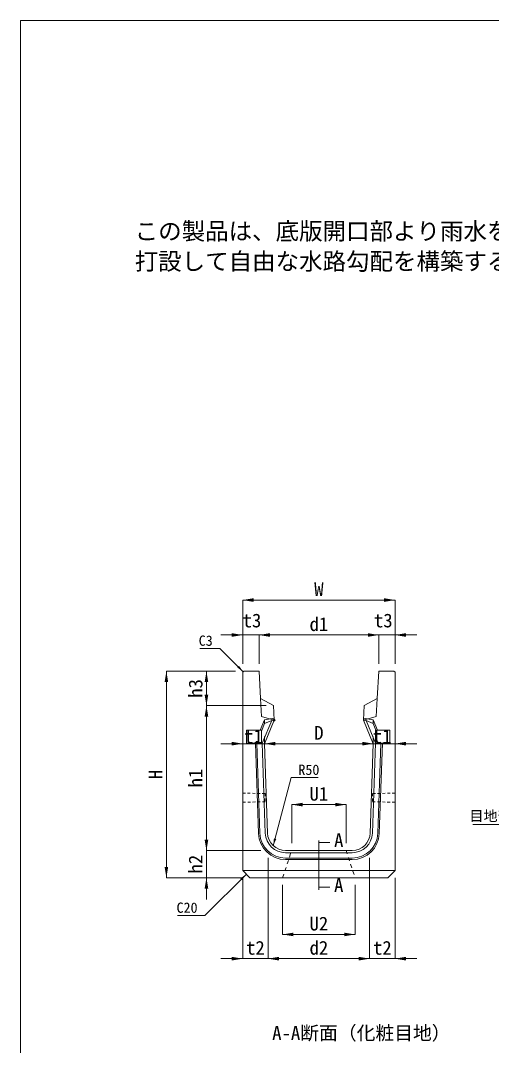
# Model space of a CAD drawing. Units: millimetres, scale not verified. Extents: x 182764 to 192524, y 28271 to 33871.
# Drawn here: x 188664 to 189962, y 31042 to 33871 of the extents above; entities that cross this region are included whole.
import ezdxf
from ezdxf.enums import TextEntityAlignment as Align

# ---------------------------------------------------------------- set-up
doc = ezdxf.new("R2010")
doc.units = ezdxf.units.MM
doc.header["$LTSCALE"] = 10
doc.header["$PDMODE"] = 32
doc.header["$PDSIZE"] = 5
for name, pattern in [('DASHED', [7.5, 6, -1.5]), ('USER1', [28.575, 19.05, -3.175, 3.175, -3.175]), ('USER2', [1.35, 0.75, -0.6]), ('USER3', [2, 1, -1])]:
    doc.linetypes.add(name, pattern=pattern)
for name, color, linetype, lineweight in [('0_2', 7, 'Continuous', 20), ('KIJUN', 7, 'Continuous', 5), ('SUNPO', 3, 'Continuous', 9), ('SUNPO_S10', 3, 'Continuous', 9), ('TITLE', 7, 'Continuous', 18), ('寸法線', 7, 'Continuous', 9), ('本体', 7, 'USER3', 9), ('枠', 5, 'Continuous', 5), ('補助線', 8, 'USER1', 9)]:
    doc.layers.add(name, color=color, linetype=linetype, lineweight=lineweight)
doc.styles.add('ＭＳ ゴシック', font='')
doc.styles.get('ＭＳ ゴシック').set_extended_font_data('MS Gothic')

# ---------------------------------------------------------------- blocks, each defined once
blk = doc.blocks.new('filled_arrow')
at = {"color": 0, "linetype": 'Continuous', "lineweight": -2}
blk.add_solid([(7.5, 1.25), (0, 0), (7.5, -1.25)], dxfattribs=at)

msp = doc.modelspace()

# ---------------------------------------------------------------- linework, layer by layer
at = {"layer": 'KIJUN', "color": 5}
for p, q in [((189363.14, 31944.93), (189336.51, 31940.36)), ((189636.27, 31940.36), (189609.64, 31944.93)), ((189336.51, 31940.36), (189324.93, 31912.49)), ((189327.97, 31909.38), (189336.69, 31930.36)), ((189356.39, 31938.7), (189330.35, 31876)), ((189336.51, 31940.36), (189336.63, 31930.24)), ((189336.69, 31930.36), (189356.39, 31938.7)), ((189356.39, 31938.7), (189363.39, 31939.9)), ((189616.38, 31938.7), (189609.39, 31939.9)), ((189642.43, 31876), (189616.38, 31938.7)), ((189616.38, 31938.7), (189636.14, 31930.24)), ((189636.27, 31940.36), (189636.14, 31930.24)), ((189636.14, 31930.24), (189643.51, 31912.49)), ((189647.84, 31912.49), (189636.27, 31940.36)), ((189311.32, 31876.38), (189319.76, 31627.36)), ((189323.76, 31627.49), (189315.32, 31876.38)), ((189330.35, 31876), (189338.75, 31628)), ((189634.02, 31628), (189642.43, 31876)), ((189657.45, 31876.38), (189649.01, 31627.49)), ((189653.01, 31627.36), (189661.45, 31876.38)), ((189394.72, 31573.9), (189578.05, 31573.9)), ((189578.05, 31558.9), (189394.72, 31558.9)), ((189394.72, 31554.9), (189578.05, 31554.9))]:
    msp.add_line(p, q, dxfattribs=at)
at = {"layer": 'KIJUN', "lineweight": 20}
msp.add_line((189578.05, 31579.9), (189394.72, 31579.9), dxfattribs=at)
at = {"layer": 'KIJUN', "lineweight": 13}
msp.add_line((189276.39, 31524.9), (189696.39, 31524.9), dxfattribs=at)
at = {"layer": 'KIJUN', "lineweight": 20}
for points in [[(189361.39, 31979.9), (189325.39, 31999.9), (189321.39, 32074.9), (189279.39, 32074.9), (189276.39, 32071.9), (189276.39, 31524.9), (189296.39, 31504.9), (189676.39, 31504.9), (189696.39, 31524.9), (189696.39, 32071.9), (189693.39, 32074.9), (189651.39, 32074.9), (189647.39, 31999.9), (189611.39, 31979.9), (189609.39, 31939.9), (189636.39, 31874.9), (189628.02, 31628.2)], [(189344.75, 31628.2), (189336.39, 31874.9), (189363.39, 31939.9), (189361.39, 31979.9)]]:
    msp.add_lwpolyline(points, dxfattribs=at)
at = {"layer": 'KIJUN', "linetype": 'DASHED', "lineweight": 13}
for points in [[(189363.39, 31939.9), (189328.05, 31949.9), (189325.39, 31999.9)], [(189609.39, 31939.9), (189644.72, 31949.9), (189647.39, 31999.9)]]:
    msp.add_lwpolyline(points, dxfattribs=at)
at = {"layer": 'KIJUN', "linetype": 'USER2', "lineweight": 9}
for points in [[(189276.39, 31738.35), (189338.24, 31737.4), (189338.24, 31714.4), (189276.39, 31713.45)], [(189696.39, 31738.35), (189634.54, 31737.4), (189634.54, 31714.4), (189696.39, 31713.45)]]:
    msp.add_lwpolyline(points, dxfattribs=at)
at = {"layer": 'KIJUN', "color": 5}
for centre, radius, start, end in [((189394.72, 31629.9), 75, 181.94149, 270), ((189394.72, 31629.9), 71, 181.94149, 270), ((189394.72, 31629.9), 56, 181.94149, 270), ((189578.05, 31629.9), 56, 270, 358.05851), ((189578.05, 31629.9), 71, 270, 358.05851), ((189578.05, 31629.9), 75, 270, 358.05851)]:
    msp.add_arc(centre, radius, start, end, dxfattribs=at)
at = {"layer": 'KIJUN', "lineweight": 20}
for centre, start, end in [((189394.72, 31629.9), 181.94149, 270), ((189578.05, 31629.9), 270, 358.05851)]:
    msp.add_arc(centre, 50, start, end, dxfattribs=at)
at = {"layer": 'KIJUN', "color": 5}
for p in [(189363.39, 31939.9), (189363.39, 31939.9), (189315.24, 31878.74)]:
    msp.add_point(p, dxfattribs=at)
at = {"layer": 'SUNPO'}
for p, q in [((189276.39, 32271.36), (189696.39, 32271.36)), ((189276.39, 32094.9), (189276.39, 32271.36)), ((189696.39, 32094.9), (189696.39, 32271.36)), ((189381.39, 32174.9), (189216.39, 32174.9)), ((189276.39, 32094.9), (189276.39, 32174.9)), ((189651.39, 32174.9), (189321.39, 32174.9)), ((189321.39, 32094.9), (189321.39, 32174.9)), ((189321.39, 32094.9), (189321.39, 32174.9)), ((189756.39, 32174.9), (189591.39, 32174.9)), ((189651.39, 32094.9), (189651.39, 32174.9)), ((189651.39, 32094.9), (189651.39, 32174.9)), ((189696.39, 32094.9), (189696.39, 32174.9)), ((189065.97, 31504.9), (189065.97, 32074.9)), ((189256.39, 32074.9), (189065.97, 32074.9)), ((189176.39, 32074.9), (189176.39, 31979.9)), ((189256.39, 32074.9), (189176.39, 32074.9)), ((189341.39, 31979.9), (189176.39, 31979.9)), ((189176.39, 31979.9), (189176.39, 31579.9)), ((189341.39, 31979.9), (189176.39, 31979.9)), ((189276.39, 31874.9), (189276.39, 31894.9)), ((189336.39, 31874.9), (189336.39, 31894.9)), ((189336.39, 31874.9), (189336.39, 31894.9)), ((189636.39, 31874.9), (189636.39, 31894.9)), ((189636.39, 31874.9), (189636.39, 31894.9)), ((189696.39, 31874.9), (189696.39, 31894.9)), ((189396.39, 31874.9), (189216.39, 31874.9)), ((189336.39, 31874.9), (189636.39, 31874.9)), ((189576.39, 31874.9), (189756.39, 31874.9)), ((189411.39, 31706.7), (189561.39, 31706.7)), ((189411.39, 31599.9), (189411.39, 31706.7)), ((189561.39, 31599.9), (189561.39, 31706.7)), ((189176.39, 31639.9), (189176.39, 31444.9)), ((189326.39, 31579.9), (189176.39, 31579.9)), ((189326.39, 31579.9), (189176.39, 31579.9)), ((189346.39, 31559.9), (189346.39, 31281.49)), ((189346.39, 31559.9), (189346.39, 31281.49)), ((189626.39, 31559.9), (189626.39, 31281.49)), ((189626.39, 31559.9), (189626.39, 31281.49)), ((189276.39, 31504.9), (189065.97, 31504.9)), ((189276.39, 31504.9), (189176.39, 31504.9)), ((189276.39, 31504.9), (189276.39, 31281.49)), ((189696.39, 31504.9), (189696.39, 31281.49)), ((189386.39, 31484.9), (189386.39, 31348.35)), ((189586.39, 31484.9), (189586.39, 31348.35)), ((189386.39, 31348.35), (189586.39, 31348.35)), ((189216.39, 31281.49), (189406.39, 31281.49)), ((189346.39, 31281.49), (189626.39, 31281.49)), ((189566.39, 31281.49), (189756.39, 31281.49))]:
    msp.add_line(p, q, dxfattribs=at)
for points in [[(189277.89, 32073.4), (189213.77, 32137.52), (189158.59, 32137.52)], [(189360.6, 31593.35), (189409.76, 31781.17), (189484.89, 31781.17)], [(190130.53, 31744.57), (190038.14, 31652.18), (189911.09, 31652.18)]]:
    msp.add_lwpolyline(points, dxfattribs=at)
at = {"layer": 'SUNPO_S10'}
msp.add_lwpolyline([(189286.39, 31514.9), (189171.98, 31400.5), (189096.55, 31400.5)], dxfattribs=at)
at = {"layer": '寸法線', "linetype": 'USER1'}
msp.add_line((189486.39, 31607.4), (189486.39, 31471.81), dxfattribs=at)
at = {"layer": '寸法線'}
for p, q in [((189486.39, 31602.4), (189516.39, 31602.4)), ((189486.39, 31478.44), (189516.39, 31478.44))]:
    msp.add_line(p, q, dxfattribs=at)
at = {"layer": '本体'}
msp.add_lwpolyline([(189411.39, 31579.9), (189561.39, 31579.9), (189586.39, 31504.9), (189386.39, 31504.9)], close=True, dxfattribs=at)
at = {"layer": '枠', "lineweight": 20}
for p in [(192523.76, 33870.97), (188663.76, 28270.97)]:
    msp.add_line(p, (188663.76, 33870.97), dxfattribs=at)
at = {"layer": '補助線', "linetype": 'Continuous', "lineweight": 13}
for points in [[(189286.86, 31912.49), (189327.97, 31912.49), (189327.97, 31876.38), (189286.86, 31876.38)], [(189642.55, 31912.49), (189681.65, 31912.49), (189681.65, 31876.38), (189642.55, 31876.38)]]:
    msp.add_lwpolyline(points, close=True, dxfattribs=at)

# ---------------------------------------------------------------- block references
at = {"layer": 'SUNPO', "xscale": 4, "yscale": 4}
for p in [(189276.39, 32271.36), (189321.39, 32174.9), (189321.39, 32174.9), (189696.39, 32174.9), (189336.39, 31874.9), (189336.39, 31874.9), (189696.39, 31874.9), (189411.39, 31706.7), (189386.39, 31348.35), (189346.39, 31281.49), (189346.39, 31281.49), (189696.39, 31281.49)]:
    msp.add_blockref('filled_arrow', p, dxfattribs=at)
at = {"layer": 'SUNPO'}
for p, xscale, yscale, rotation in [((189696.39, 32271.36), 4, 4, 180), ((189276.39, 32174.9), 4, 4, 180), ((189651.39, 32174.9), 4, 4, 180), ((189651.39, 32174.9), 4, 4, 180), ((189277.89, 32073.4), 2.67, 2.67, 135), ((189065.97, 32074.9), 4, 4, 270), ((189176.39, 32074.9), 4, 4, 270), ((189176.39, 31979.9), 4, 4, 90), ((189176.39, 31979.9), 4, 4, 270), ((189276.39, 31874.9), 4, 4, 180), ((189636.39, 31874.9), 4, 4, 180), ((189636.39, 31874.9), 4, 4, 180), ((189561.39, 31706.7), 4, 4, 180), ((189176.39, 31579.9), 4, 4, 90), ((189176.39, 31579.9), 4, 4, 90), ((189360.6, 31593.35), 2.67, 2.67, 75.3), ((189065.97, 31504.9), 4, 4, 90), ((189176.39, 31504.9), 4, 4, 270), ((189586.39, 31348.35), 4, 4, 180), ((189276.39, 31281.49), 4, 4, 180), ((189626.39, 31281.49), 4, 4, 180), ((189626.39, 31281.49), 4, 4, 180)]:
    msp.add_blockref('filled_arrow', p, dxfattribs=dict(at, xscale=xscale, yscale=yscale, rotation=rotation))
at = {"layer": 'SUNPO_S10', "xscale": 2.67, "yscale": 2.67, "rotation": 225}
msp.add_blockref('filled_arrow', (189286.39, 31514.9), dxfattribs=at)

# ---------------------------------------------------------------- texts
at = {"layer": '0_2', "style": 'ＭＳ ゴシック'}
for s, p in [('この製品は、底版開口部より雨水を浸透させる浸透側溝としたり、底版インバート部に現場打ちコンクリートを', (188978.6, 33313.32)), ('打設して自由な水路勾配を構築する可変用しても利用できる製品です。', (188978.6, 33229.98))]:
    msp.add_text(s, height=47.47, dxfattribs=at).set_placement(p, align=Align.TOP_LEFT)
at = {"layer": 'SUNPO', "style": 'ＭＳ ゴシック'}
for s, p in [('W', (189486.39, 32301.36)), ('t3', (189301.89, 32214.9)), ('d1', (189486.39, 32204.9)), ('t3', (189664, 32214.9)), ('D', (189486.39, 31904.9)), ('t1', (189306.3, 31894.9)), ('t1', (189660.76, 31894.9)), ('U1', (189486.39, 31736.7)), ('U2', (189486.39, 31378.35)), ('t2', (189311.39, 31311.49)), ('d2', (189486.39, 31311.49)), ('t2', (189661.39, 31311.49))]:
    msp.add_text(s, height=37.98, dxfattribs=at).set_placement(p, align=Align.MIDDLE_CENTER)
for s, p in [('C3', (189193.77, 32173.52)), ('目地部', (190018.14, 31689.7))]:
    msp.add_text(s, height=28.48, dxfattribs=at).set_placement(p, align=Align.TOP_RIGHT)
for s, p in [('h3', (189146.39, 32027.4)), ('H', (189035.97, 31789.9)), ('h1', (189146.39, 31779.9)), ('h2', (189146.39, 31542.4))]:
    msp.add_text(s, height=37.98, rotation=90, dxfattribs=at).set_placement(p, align=Align.MIDDLE_CENTER)
msp.add_text('R50', height=28.48, dxfattribs=at).set_placement((189429.76, 31817.17), align=Align.TOP_LEFT)
for p in [(189528.26, 31608.36), (189528.26, 31484.4)]:
    msp.add_text('A', height=37.98, dxfattribs=at).set_placement(p, align=Align.MIDDLE_LEFT)
at = {"layer": 'SUNPO_S10', "style": 'ＭＳ ゴシック'}
msp.add_text('C20', height=28.48, dxfattribs=at).set_placement((189151.98, 31436.5), align=Align.TOP_RIGHT)
at = {"layer": 'TITLE', "style": 'ＭＳ ゴシック'}
msp.add_text('A-A断面（化粧目地）', height=37.98, dxfattribs=at).set_placement((189603.58, 31095.28), align=Align.TOP_CENTER)

doc.saveas('drawing.dxf')
